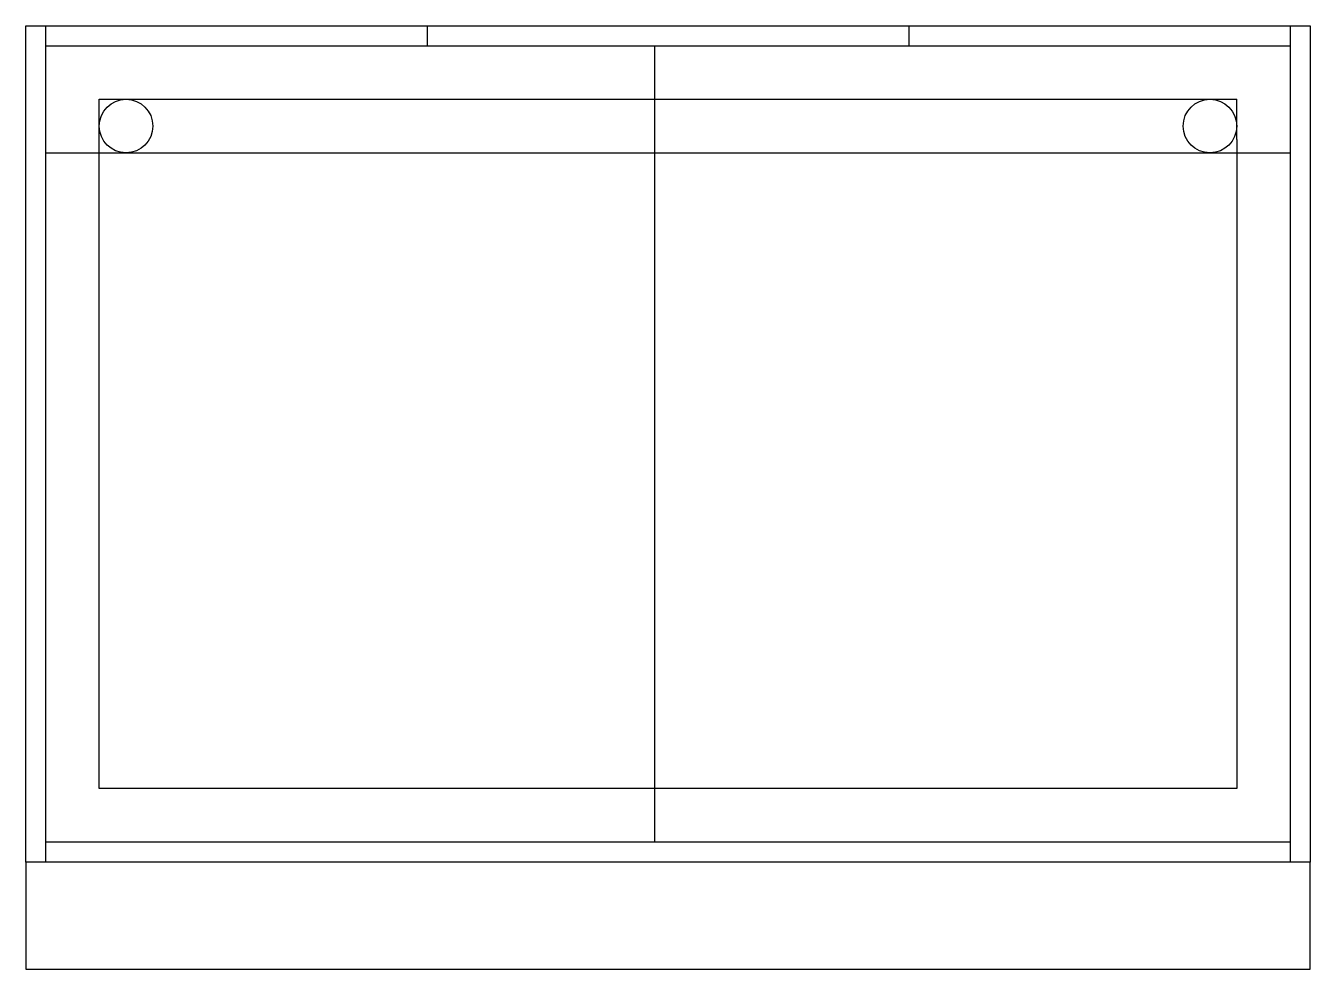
# Model space of a CAD drawing. Extents: x 0 to 48, y 0 to 35.2.
import ezdxf

# ---------------------------------------------------------------- set-up
doc = ezdxf.new("R2010")
doc.units = 0
doc.header["$LTSCALE"] = 3
doc.linetypes.add('HIDDEN', pattern=[0])
doc.linetypes.add('HIDDEN2', pattern=[0])
doc.layers.get('0').update_dxf_attribs({"linetype": 'CONTINUOUS'})
doc.layers.add('HID', color=7, linetype='HIDDEN')
doc.layers.add('HID2', color=7, linetype='HIDDEN2')

msp = doc.modelspace()

# ---------------------------------------------------------------- linework, layer by layer
at = {"color": 0}
for p, q in [((0, 4), (0, 35.25)), ((0, 35.25), (48, 35.25)), ((0.75, 4), (0.75, 35.25)), ((47.25, 35.25), (47.25, 4)), ((48, 35.25), (48, 4)), ((0.75, 34.5), (47.25, 34.5)), ((23.5, 34.5), (23.5, 4.75)), ((47.25, 4.75), (0.75, 4.75)), ((48, 4), (0, 4)), ((0, 4), (0, 0)), ((48, 0), (48, 4)), ((0, 0), (48, 0))]:
    msp.add_line(p, q, dxfattribs=at)
for centre in [(3.75, 31.5), (44.25, 31.5)]:
    msp.add_circle(centre, 1, dxfattribs=at)
at = {"layer": 'HID', "color": 0}
for p, q in [((2.75, 6.75), (2.75, 31)), ((45.25, 31), (45.25, 6.75)), ((0.75, 30.5), (47.25, 30.5)), ((45.25, 6.75), (2.75, 6.75))]:
    msp.add_line(p, q, dxfattribs=at)
at = {"layer": 'HID2', "color": 0}
for p, q in [((15, 35.25), (15, 34.5)), ((33, 35.25), (33, 34.5)), ((2.75, 32.5), (45.25, 32.5)), ((2.75, 31), (2.75, 32.5)), ((45.25, 31), (45.25, 32.5))]:
    msp.add_line(p, q, dxfattribs=at)

doc.saveas('drawing.dxf')
